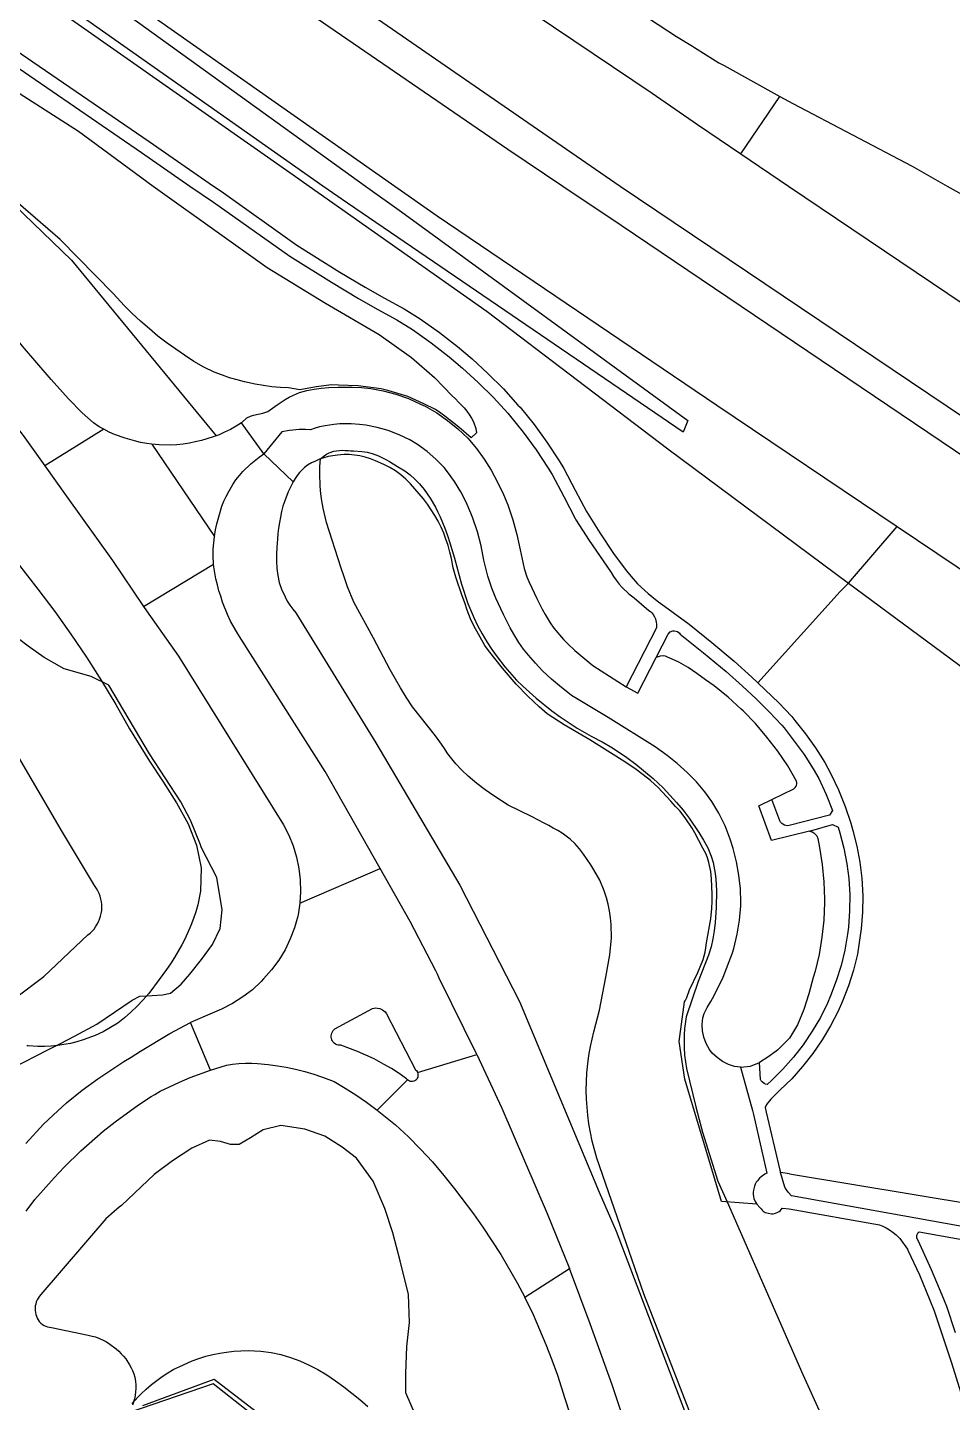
# Model space of a CAD drawing. Header units: millimetres. Extents: x 111502 to 977541, y 8702 to 1044108.
# Drawn here: x 974372 to 974512.2, y 476774.2 to 476982.6 of the extents above; entities that cross this region are included whole.
import ezdxf

# ---------------------------------------------------------------- set-up
doc = ezdxf.new("R2010")
doc.units = ezdxf.units.MM
doc.header["$LTSCALE"] = 0.25
doc.layers.add('X HVSS Site Background', color=8, linetype='Continuous')

# ---------------------------------------------------------------- blocks, each defined once
blk = doc.blocks.new('OS MAP')
at = {"layer": 'X HVSS Site Background', "flags": 128}
for points in [[(488094.45, 241623.44), (488131.35, 241596.29), (488131.35, 241596.29), (488170.65, 241567.69), (488170.65, 241567.69), (488187.25, 241556.09), (488187.25, 241556.09), (488215.05, 241536.59), (488215.05, 241536.59), (488230.55, 241526.09), (488230.55, 241526.09), (488248.45, 241514.09), (488248.45, 241514.09), (488255.3, 241509.34), (488255.3, 241509.34), (488261.87, 241504.89)], [(488085.7, 241611.59), (488103.15, 241598.99), (488103.15, 241598.99), (488131.73, 241577.51), (488131.73, 241577.51), (488171.75, 241549), (488171.75, 241549), (488196.55, 241532.49), (488196.55, 241532.49), (488243.61, 241500), (488243.61, 241500), (488400.35, 241394.49), (488400.35, 241394.49), (488447.88, 241362.42)], [(488082.4, 241607.14), (488117.81, 241581.14), (488117.81, 241581.14), (488169.76, 241544.59), (488169.76, 241544.59), (488226.55, 241505.59), (488226.55, 241505.59), (488234.92, 241500), (488234.92, 241500), (488243.75, 241494.09), (488243.75, 241494.09), (488381.35, 241401.19), (488381.35, 241401.19), (488445.12, 241358.45)], [(488074.2, 241596.04), (488140.25, 241548.59), (488140.25, 241548.59), (488209.44, 241500), (488209.44, 241500), (488215.85, 241495.49), (488215.85, 241495.49), (488258.25, 241466.79), (488258.25, 241466.79), (488285.61, 241448.39)], [(488253.15, 241462.69), (488202.25, 241497.39), (488202.25, 241497.39), (488198.54, 241500), (488198.54, 241500), (488106.65, 241564.69), (488106.65, 241564.69), (488075.55, 241585.49), (488075.55, 241585.49), (488076.35, 241588.44)], [(488076.35, 241588.44), (488077.5, 241588.79), (488077.5, 241588.79), (488079.8, 241589.44), (488079.8, 241589.44), (488150.55, 241539.29), (488150.55, 241539.29), (488205, 241500), (488205, 241500), (488210.45, 241496.09), (488210.45, 241496.09), (488253.85, 241464.44), (488253.85, 241464.44), (488253.15, 241462.69)], [(488103.25, 241564.19), (488155.05, 241529.09), (488155.05, 241529.09), (488194.05, 241501.69), (488194.05, 241501.69), (488196.44, 241500), (488196.44, 241500), (488223.45, 241480.99), (488223.45, 241480.99), (488250.85, 241460.14), (488250.85, 241460.14), (488278.22, 241439.81)], [(488151.85, 241520.7), (488172.2, 241506.75), (488172.2, 241506.75), (488181.95, 241500), (488181.95, 241500), (488183.1, 241499.2), (488183.1, 241499.2), (488194.6, 241491.05), (488194.6, 241491.05), (488201.1, 241486.95), (488201.1, 241486.95), (488204.95, 241484.65), (488204.95, 241484.65), (488207.9, 241483), (488207.9, 241483), (488210.85, 241481.4), (488210.85, 241481.4), (488213.3, 241479.85), (488213.3, 241479.85), (488216.2, 241477.8), (488216.2, 241477.8), (488218.95, 241475.65), (488218.95, 241475.65), (488221.15, 241473.8), (488221.15, 241473.8), (488223.55, 241471.6), (488223.55, 241471.6), (488225.9, 241469.25), (488225.9, 241469.25), (488228.1, 241466.8), (488228.1, 241466.8), (488228.45, 241466.45), (488228.45, 241466.45), (488230.55, 241463.85), (488230.55, 241463.85), (488232.5, 241461.15), (488232.5, 241461.15), (488234.35, 241458.35), (488234.35, 241458.35), (488235.05, 241457.15), (488235.05, 241457.15), (488236.8, 241453.9), (488236.8, 241453.9), (488238.5, 241450.65), (488238.5, 241450.65), (488240.5, 241447.4), (488240.5, 241447.4), (488242.6, 241444.3), (488242.6, 241444.3), (488243.9, 241442.5), (488243.9, 241442.5), (488244.55, 241441.65), (488244.55, 241441.65), (488245.25, 241440.8), (488245.25, 241440.8), (488246.25, 241439.7), (488246.25, 241439.7), (488247.85, 241438.2), (488247.85, 241438.2), (488249.2, 241437.1), (488249.2, 241437.1), (488254.05, 241433.55), (488254.05, 241433.55), (488257.5, 241430.8), (488257.5, 241430.8), (488260.9, 241427.95), (488260.9, 241427.95), (488263.55, 241425.55), (488263.55, 241425.55), (488264.45, 241424.7)], [(488172.95, 241576.69), (488213.95, 241547.99), (488213.95, 241547.99), (488219.65, 241544.09), (488219.65, 241544.09), (488226.45, 241539.69), (488226.45, 241539.69), (488234.45, 241534.29), (488234.45, 241534.29), (488252.15, 241522.69), (488252.15, 241522.69), (488254.55, 241521.19), (488254.55, 241521.19), (488254.85, 241520.99), (488254.85, 241520.99), (488256.65, 241519.89), (488256.65, 241519.89), (488258.55, 241518.69), (488258.55, 241518.69), (488259.35, 241518.29), (488259.35, 241518.29), (488267.78, 241513.59)], [(488150.75, 241519.05), (488171.05, 241505.1), (488171.05, 241505.1), (488178.4, 241500), (488178.4, 241500), (488181.95, 241497.55), (488181.95, 241497.55), (488193.55, 241489.35), (488193.55, 241489.35), (488199.85, 241485.4), (488199.85, 241485.4), (488203.95, 241482.95), (488203.95, 241482.95), (488206.85, 241481.3), (488206.85, 241481.3), (488209.75, 241479.7), (488209.75, 241479.7), (488212.1, 241478.25), (488212.1, 241478.25), (488214.95, 241476.25), (488214.95, 241476.25), (488217.7, 241474.1), (488217.7, 241474.1), (488219.7, 241472.4), (488219.7, 241472.4), (488222.1, 241470.2), (488222.1, 241470.2), (488224.4, 241467.95), (488224.4, 241467.95), (488226.6, 241465.55), (488226.6, 241465.55), (488226.8, 241465.3), (488226.8, 241465.3), (488228.9, 241462.7), (488228.9, 241462.7), (488230.85, 241460), (488230.85, 241460), (488232.7, 241457.2), (488232.7, 241457.2), (488233.3, 241456.25), (488233.3, 241456.25), (488235.05, 241452.95), (488235.05, 241452.95), (488236.8, 241449.6), (488236.8, 241449.6), (488236.9, 241449.4), (488236.9, 241449.4), (488238.9, 241446.25), (488238.9, 241446.25), (488241, 241443.15), (488241, 241443.15), (488242.25, 241441.4), (488242.25, 241441.4), (488242.6, 241440.8), (488242.6, 241440.8), (488243, 241440.25), (488243, 241440.25), (488243.45, 241439.65), (488243.45, 241439.65), (488243.9, 241439.15), (488243.9, 241439.15), (488244.9, 241438.15), (488244.9, 241438.15), (488245.7, 241437.55), (488245.7, 241437.55), (488247.95, 241435.65), (488247.95, 241435.65), (488248.2, 241435.5), (488248.2, 241435.5), (488248.4, 241435.3), (488248.4, 241435.3), (488248.6, 241435.05), (488248.6, 241435.05), (488248.8, 241434.7), (488248.8, 241434.7), (488248.95, 241434.4), (488248.95, 241434.4), (488249.05, 241433.9), (488249.05, 241433.9), (488249.1, 241433.55), (488249.1, 241433.55), (488249.1, 241433), (488249.1, 241433), (488244.5, 241424.05)], [(488150, 241515.7), (488161.5, 241508.3), (488161.5, 241508.3), (488172.8, 241500), (488172.8, 241500), (488174.25, 241498.95), (488174.25, 241498.95), (488190.1, 241487.65), (488190.1, 241487.65), (488198.95, 241482.25), (488198.95, 241482.25), (488207.05, 241477.5), (488207.05, 241477.5), (488211.95, 241474), (488211.95, 241474), (488213.15, 241473), (488213.15, 241473), (488214.3, 241472), (488214.3, 241472), (488215.45, 241470.95), (488215.45, 241470.95), (488216.8, 241469.55), (488216.8, 241469.55), (488218.15, 241468.2), (488218.15, 241468.2), (488218.65, 241467.75), (488218.65, 241467.75), (488219.1, 241467.25), (488219.1, 241467.25), (488219.55, 241466.8), (488219.55, 241466.8), (488219.95, 241466.35), (488219.95, 241466.35), (488220.35, 241465.85), (488220.35, 241465.85), (488220.7, 241465.35), (488220.7, 241465.35), (488221.05, 241464.8), (488221.05, 241464.8), (488221.35, 241464.25), (488221.35, 241464.25), (488221.7, 241463.25), (488221.7, 241463.25), (488221.85, 241462.6), (488221.85, 241462.6), (488221, 241461.8)], [(488261.87, 241504.89), (488267.78, 241513.59)], [(488267.78, 241513.59), (488269.75, 241512.49), (488269.75, 241512.49), (488287.85, 241502.99), (488287.85, 241502.99), (488293.18, 241500), (488293.18, 241500), (488300.55, 241495.89)], [(488134.8, 241501.35), (488137.35, 241503.4), (488137.35, 241503.4), (488139.3, 241504.4), (488139.3, 241504.4), (488141.05, 241504.9), (488141.05, 241504.9), (488142.1, 241504.85), (488142.1, 241504.85), (488148.75, 241500), (488148.75, 241500), (488160.45, 241488.75), (488160.45, 241488.75), (488182.35, 241462.15)], [(488221, 241461.8), (488219.15, 241463.45), (488219.15, 241463.45), (488217.05, 241465.1), (488217.05, 241465.1), (488216.4, 241465.55), (488216.4, 241465.55), (488215.6, 241466.1), (488215.6, 241466.1), (488213.85, 241467), (488213.85, 241467), (488211.4, 241468.1), (488211.4, 241468.1), (488208.4, 241469), (488208.4, 241469), (488207.4, 241469.25), (488207.4, 241469.25), (488203.9, 241469.7), (488203.9, 241469.7), (488200.9, 241469.8), (488200.9, 241469.8), (488199.85, 241469.85), (488199.85, 241469.85), (488197.5, 241469.55), (488197.5, 241469.55), (488195.05, 241469.1), (488195.05, 241469.1), (488193.35, 241469.4), (488193.35, 241469.4), (488192.1, 241469.45), (488192.1, 241469.45), (488190.8, 241469.55), (488190.8, 241469.55), (488188.3, 241469.95), (488188.3, 241469.95), (488186.65, 241470.3), (488186.65, 241470.3), (488185.55, 241470.6), (488185.55, 241470.6), (488184.4, 241470.9), (488184.4, 241470.9), (488183.35, 241471.3), (488183.35, 241471.3), (488182.05, 241471.8), (488182.05, 241471.8), (488180.5, 241472.55), (488180.5, 241472.55), (488179, 241473.4), (488179, 241473.4), (488177.55, 241474.35), (488177.55, 241474.35), (488174.95, 241476.2), (488174.95, 241476.2), (488173.55, 241477.25), (488173.55, 241477.25), (488172.25, 241478.35), (488172.25, 241478.35), (488170.9, 241479.5), (488170.9, 241479.5), (488169.65, 241480.65), (488169.65, 241480.65), (488168.4, 241481.9), (488168.4, 241481.9), (488166.8, 241483.65), (488166.8, 241483.65), (488158.7, 241491.9), (488158.7, 241491.9), (488149.3, 241500)], [(488261.87, 241504.89), (488269.11, 241500), (488269.11, 241500), (488300.55, 241478.79), (488300.55, 241478.79), (488328.75, 241459.99), (488328.75, 241459.99), (488377.95, 241426.99), (488377.95, 241426.99), (488393.45, 241416.99), (488393.45, 241416.99), (488425.75, 241395.64)], [(488165.32, 241463.14), (488164.65, 241463.5), (488164.65, 241463.5), (488163.75, 241464.1), (488163.75, 241464.1), (488162.05, 241465.6), (488162.05, 241465.6), (488160, 241467.75), (488160, 241467.75), (488157.35, 241470.65), (488157.35, 241470.65), (488153, 241475.7), (488153, 241475.7), (488143.95, 241486.95), (488143.95, 241486.95), (488132.55, 241499.61)], [(488127, 241493.9), (488134.2, 241485.75), (488134.2, 241485.75), (488138.9, 241480), (488138.9, 241480), (488145.05, 241472.5), (488145.05, 241472.5), (488153.1, 241462.2), (488153.1, 241462.2), (488156.41, 241457.58)], [(488151.67, 241366.38), (488156.76, 241368.97), (488156.76, 241368.97), (488158.75, 241369.98), (488158.75, 241369.98), (488160.9, 241371.09), (488160.9, 241371.09), (488164.28, 241372.93), (488164.28, 241372.93), (488169.63, 241376.58), (488169.63, 241376.58), (488170.82, 241377.16), (488170.82, 241377.16), (488172.65, 241377.29), (488172.65, 241377.29), (488174.23, 241377.4), (488174.23, 241377.4), (488175.43, 241377.62), (488175.43, 241377.62), (488177.07, 241379.01), (488177.07, 241379.01), (488178.38, 241380.53), (488178.38, 241380.53), (488180.16, 241382.72), (488180.16, 241382.72), (488181.79, 241385.02), (488181.79, 241385.02), (488182.96, 241387.45), (488182.96, 241387.45), (488183.27, 241390.24), (488183.27, 241390.24), (488182.48, 241395.15), (488182.48, 241395.15), (488180.07, 241399.78), (488180.07, 241399.78), (488180, 241400.1), (488180, 241400.1), (488178.5, 241403.85), (488178.5, 241403.85), (488177, 241406.65), (488177, 241406.65), (488172.25, 241413.9), (488172.25, 241413.9), (488166.08, 241424.32), (488166.08, 241424.32), (488163.4, 241425.66), (488163.4, 241425.66), (488159.31, 241426.78), (488159.31, 241426.78), (488156.32, 241428.51), (488156.32, 241428.51), (488153.86, 241430.24), (488153.86, 241430.24), (488152.41, 241431.33)], [(488152.2, 241442.9), (488155.35, 241438.9), (488155.35, 241438.9), (488157.9, 241435.5), (488157.9, 241435.5), (488160.35, 241432.05), (488160.35, 241432.05), (488162.7, 241428.55), (488162.7, 241428.55), (488165, 241425), (488165, 241425), (488167.15, 241421.4), (488167.15, 241421.4), (488169.25, 241417.7), (488169.25, 241417.7), (488172.25, 241412.8), (488172.25, 241412.8), (488174.35, 241409.65), (488174.35, 241409.65), (488176.35, 241406.5), (488176.35, 241406.5), (488178.1, 241403.3), (488178.1, 241403.3), (488179.4, 241400.05), (488179.4, 241400.05), (488180.1, 241396.65), (488180.1, 241396.65), (488180, 241393.1), (488180, 241393.1), (488179.6, 241391), (488179.6, 241391), (488179.3, 241389.95), (488179.3, 241389.95), (488178.95, 241388.95), (488178.95, 241388.95), (488178.55, 241387.9), (488178.55, 241387.9), (488177.65, 241385.9), (488177.65, 241385.9), (488177.15, 241384.95), (488177.15, 241384.95), (488176.05, 241383.05), (488176.05, 241383.05), (488175.45, 241382.1), (488175.45, 241382.1), (488174.85, 241381.2), (488174.85, 241381.2), (488173.75, 241379.7), (488173.75, 241379.7), (488172.15, 241377.6), (488172.15, 241377.6), (488171.3, 241376.6), (488171.3, 241376.6), (488170.4, 241375.65), (488170.4, 241375.65), (488169.45, 241374.75), (488169.45, 241374.75), (488168.45, 241373.9), (488168.45, 241373.9), (488167.45, 241373.1), (488167.45, 241373.1), (488166.35, 241372.4), (488166.35, 241372.4), (488165.25, 241371.75), (488165.25, 241371.75), (488164.05, 241371.2), (488164.05, 241371.2), (488162.2, 241370.55), (488162.2, 241370.55), (488161.25, 241370.25), (488161.25, 241370.25), (488160.3, 241370), (488160.3, 241370), (488159.3, 241369.85), (488159.3, 241369.85), (488158.35, 241369.7), (488158.35, 241369.7), (488157.35, 241369.6), (488157.35, 241369.6), (488156.35, 241369.55), (488156.35, 241369.55), (488155.35, 241369.55), (488155.35, 241369.55), (488153.85, 241369.65), (488153.85, 241369.65), (488153.65, 241369.65)], [(488151.95, 241376.9), (488156.25, 241380.15), (488156.25, 241380.15), (488162.9, 241386.45), (488162.9, 241386.45), (488163.25, 241386.7), (488163.25, 241386.7), (488163.55, 241387.05), (488163.55, 241387.05), (488163.85, 241387.35), (488163.85, 241387.35), (488164.1, 241387.7), (488164.1, 241387.7), (488164.35, 241388.1), (488164.35, 241388.1), (488164.55, 241388.45), (488164.55, 241388.45), (488164.7, 241388.85), (488164.7, 241388.85), (488164.85, 241389.3), (488164.85, 241389.3), (488164.95, 241389.7), (488164.95, 241389.7), (488165.05, 241390.15), (488165.05, 241390.15), (488165.05, 241391.05), (488165.05, 241391.05), (488165, 241391.5), (488165, 241391.5), (488164.9, 241391.9), (488164.9, 241391.9), (488164.8, 241392.35), (488164.8, 241392.35), (488164.65, 241392.75), (488164.65, 241392.75), (488164.45, 241393.15), (488164.45, 241393.15), (488164.25, 241393.5), (488164.25, 241393.5), (488163.95, 241393.95), (488163.95, 241393.95), (488159.1, 241402.05), (488159.1, 241402.05), (488151.7, 241414.65)], [(488186.2, 241464.1), (488187, 241464.85), (488187, 241464.85), (488187.55, 241465.1), (488187.55, 241465.1), (488188.05, 241465.25), (488188.05, 241465.25), (488189.45, 241465.55), (488189.45, 241465.55), (488190.2, 241465.8), (488190.2, 241465.8), (488191.6, 241466.85), (488191.6, 241466.85), (488192.8, 241467.65), (488192.8, 241467.65), (488193.45, 241468), (488193.45, 241468), (488194.1, 241468.3), (488194.1, 241468.3), (488195, 241468.7), (488195, 241468.7), (488196.1, 241469), (488196.1, 241469), (488197.2, 241469.2), (488197.2, 241469.2), (488198.3, 241469.35), (488198.3, 241469.35), (488199.45, 241469.45), (488199.45, 241469.45), (488200.85, 241469.5), (488200.85, 241469.5), (488203, 241469.5), (488203, 241469.5), (488204.4, 241469.45), (488204.4, 241469.45), (488205.8, 241469.3), (488205.8, 241469.3), (488207.7, 241468.95), (488207.7, 241468.95), (488209.6, 241468.45), (488209.6, 241468.45), (488211.5, 241467.8), (488211.5, 241467.8), (488213.35, 241466.95), (488213.35, 241466.95), (488214.05, 241466.6), (488214.05, 241466.6), (488215.8, 241465.6), (488215.8, 241465.6), (488217.45, 241464.45), (488217.45, 241464.45), (488219, 241463.2), (488219, 241463.2), (488220.5, 241461.75), (488220.5, 241461.75), (488221.85, 241460.2), (488221.85, 241460.2), (488223, 241458.6), (488223, 241458.6), (488224.05, 241456.9), (488224.05, 241456.9), (488225, 241455.1), (488225, 241455.1), (488225.9, 241453.25), (488225.9, 241453.25), (488226.55, 241451.65), (488226.55, 241451.65), (488227.35, 241449.4), (488227.35, 241449.4), (488227.95, 241447.15), (488227.95, 241447.15), (488228.45, 241444.85), (488228.45, 241444.85), (488229.05, 241442), (488229.05, 241442), (488229.45, 241440.75), (488229.45, 241440.75), (488229.75, 241440.05), (488229.75, 241440.05), (488230.95, 241437.45), (488230.95, 241437.45), (488231.8, 241435.85), (488231.8, 241435.85), (488232.25, 241435.05), (488232.25, 241435.05), (488233, 241433.8), (488233, 241433.8), (488233.55, 241432.95), (488233.55, 241432.95), (488235, 241431.25), (488235, 241431.25), (488235.65, 241430.6), (488235.65, 241430.6), (488236.75, 241429.6), (488236.75, 241429.6), (488238.25, 241428.3), (488238.25, 241428.3), (488239.45, 241427.3), (488239.45, 241427.3), (488244.5, 241424.05)], [(488165.32, 241463.14), (488156.41, 241457.58)], [(488172.64, 241460.87), (488171.85, 241460.95), (488171.85, 241460.95), (488170.9, 241461.1), (488170.9, 241461.1), (488170, 241461.35), (488170, 241461.35), (488168.55, 241461.75), (488168.55, 241461.75), (488166.95, 241462.35), (488166.95, 241462.35), (488166.15, 241462.7), (488166.15, 241462.7), (488165.32, 241463.14)], [(488186.2, 241464.1), (488185.4, 241463.6), (488185.4, 241463.6), (488184.55, 241463.1), (488184.55, 241463.1), (488183.65, 241462.7), (488183.65, 241462.7), (488182.8, 241462.3), (488182.8, 241462.3), (488182.35, 241462.15)], [(488189.6, 241459.4), (488186.2, 241464.1)], [(488261.85, 241366.4), (488260.95, 241366.5), (488260.95, 241366.5), (488260, 241366.8), (488260, 241366.8), (488259.1, 241367.25), (488259.1, 241367.25), (488258.3, 241367.85), (488258.3, 241367.85), (488257.55, 241368.55), (488257.55, 241368.55), (488257.15, 241369.1), (488257.15, 241369.1), (488256.65, 241370), (488256.65, 241370), (488256.3, 241370.95), (488256.3, 241370.95), (488256.1, 241371.9), (488256.1, 241371.9), (488256.05, 241372.9), (488256.05, 241372.9), (488256.15, 241373.9), (488256.15, 241373.9), (488256.35, 241374.55), (488256.35, 241374.55), (488256.8, 241375.45), (488256.8, 241375.45), (488257.35, 241376.35), (488257.35, 241376.35), (488257.85, 241377.25), (488257.85, 241377.25), (488259.2, 241380.05), (488259.2, 241380.05), (488260.65, 241383.75), (488260.65, 241383.75), (488260.85, 241384.4), (488260.85, 241384.4), (488261.35, 241386.55), (488261.35, 241386.55), (488261.7, 241388.7), (488261.7, 241388.7), (488261.9, 241390.85), (488261.9, 241390.85), (488261.9, 241391.4), (488261.9, 241391.4), (488261.85, 241393.45), (488261.85, 241393.45), (488261.6, 241395.5), (488261.6, 241395.5), (488261.25, 241397.55), (488261.25, 241397.55), (488260.75, 241399.55), (488260.75, 241399.55), (488260.25, 241401), (488260.25, 241401), (488259.5, 241403), (488259.5, 241403), (488258.55, 241404.9), (488258.55, 241404.9), (488257.5, 241406.7), (488257.5, 241406.7), (488256.45, 241408.15), (488256.45, 241408.15), (488255.15, 241409.65), (488255.15, 241409.65), (488253.75, 241411.1), (488253.75, 241411.1), (488252.25, 241412.45), (488252.25, 241412.45), (488250.75, 241413.65), (488250.75, 241413.65), (488248.9, 241414.95), (488248.9, 241414.95), (488241.8, 241419.4), (488241.8, 241419.4), (488236.2, 241422.75), (488236.2, 241422.75), (488234.4, 241424.2), (488234.4, 241424.2), (488233.2, 241425.25), (488233.2, 241425.25), (488231.85, 241426.5), (488231.85, 241426.5), (488230.75, 241427.65), (488230.75, 241427.65), (488229.7, 241428.85), (488229.7, 241428.85), (488228.95, 241429.8), (488228.95, 241429.8), (488228.25, 241430.8), (488228.25, 241430.8), (488227.5, 241432.05), (488227.5, 241432.05), (488226.95, 241433), (488226.95, 241433), (488226.4, 241434.05), (488226.4, 241434.05), (488225.9, 241435.05), (488225.9, 241435.05), (488224.75, 241437.5), (488224.75, 241437.5), (488224.15, 241439.05), (488224.15, 241439.05), (488223.55, 241440.85), (488223.55, 241440.85), (488223.25, 241442.05), (488223.25, 241442.05), (488222.95, 241443.3), (488222.95, 241443.3), (488222.55, 241445.45), (488222.55, 241445.45), (488222, 241447.55), (488222, 241447.55), (488221.25, 241449.65), (488221.25, 241449.65), (488220.95, 241450.4), (488220.95, 241450.4), (488220.25, 241452.05), (488220.25, 241452.05), (488219.45, 241453.65), (488219.45, 241453.65), (488218.5, 241455.2), (488218.5, 241455.2), (488217.45, 241456.65), (488217.45, 241456.65), (488216.9, 241457.35), (488216.9, 241457.35), (488215.65, 241458.6), (488215.65, 241458.6), (488214.35, 241459.75), (488214.35, 241459.75), (488212.9, 241460.8), (488212.9, 241460.8), (488211.7, 241461.5), (488211.7, 241461.5), (488210.1, 241462.3), (488210.1, 241462.3), (488208.45, 241462.95), (488208.45, 241462.95), (488206.75, 241463.4), (488206.75, 241463.4), (488205.05, 241463.75), (488205.05, 241463.75), (488204.1, 241463.85), (488204.1, 241463.85), (488202.85, 241463.95), (488202.85, 241463.95), (488201.1, 241463.95), (488201.1, 241463.95), (488200.2, 241463.85), (488200.2, 241463.85), (488198.9, 241463.65), (488198.9, 241463.65), (488198.05, 241463.5), (488198.05, 241463.5), (488197.2, 241463.25), (488197.2, 241463.25), (488196.65, 241463.05), (488196.65, 241463.05), (488195.9, 241463.1), (488195.9, 241463.1), (488194.95, 241463.1), (488194.95, 241463.1), (488193.5, 241462.95), (488193.5, 241462.95), (488192.3, 241462.75), (488192.3, 241462.75), (488189.6, 241459.4)], [(488182.35, 241462.15), (488181.9, 241461.95), (488181.9, 241461.95), (488180.15, 241461.4), (488180.15, 241461.4), (488179.2, 241461.2), (488179.2, 241461.2), (488178.3, 241461), (488178.3, 241461), (488177.35, 241460.85), (488177.35, 241460.85), (488176.4, 241460.75), (488176.4, 241460.75), (488175.45, 241460.7), (488175.45, 241460.7), (488173.75, 241460.75), (488173.75, 241460.75), (488172.64, 241460.87)], [(488172.64, 241460.87), (488182.1, 241446.85)], [(488182.1, 241446.85), (488182.25, 241447.85), (488182.25, 241447.85), (488182.45, 241448.8), (488182.45, 241448.8), (488182.75, 241449.85), (488182.75, 241449.85), (488183.25, 241451.45), (488183.25, 241451.45), (488183.55, 241452.2), (488183.55, 241452.2), (488183.9, 241452.95), (488183.9, 241452.95), (488184.3, 241453.7), (488184.3, 241453.7), (488184.9, 241454.75), (488184.9, 241454.75), (488185.35, 241455.45), (488185.35, 241455.45), (488185.9, 241456.1), (488185.9, 241456.1), (488186.4, 241456.7), (488186.4, 241456.7), (488187.6, 241457.9), (488187.6, 241457.9), (488188.9, 241458.9), (488188.9, 241458.9), (488189.6, 241459.4)], [(488189.6, 241459.4), (488194.05, 241455.15)], [(488264.3, 241345.65), (488258.95, 241346.05), (488258.95, 241346.05), (488253.4, 241364.6), (488253.4, 241364.6), (488252.55, 241370.3), (488252.55, 241370.3), (488253.35, 241376.3), (488253.35, 241376.3), (488253.45, 241376.45), (488253.45, 241376.45), (488253.7, 241376.95), (488253.7, 241376.95), (488254.1, 241378.15), (488254.1, 241378.15), (488255.35, 241380.75), (488255.35, 241380.75), (488256.2, 241382.75), (488256.2, 241382.75), (488256.5, 241383.85), (488256.5, 241383.85), (488256.6, 241384.5), (488256.6, 241384.5), (488256.7, 241385.25), (488256.7, 241385.25), (488257.35, 241388.9), (488257.35, 241388.9), (488257.5, 241390.45), (488257.5, 241390.45), (488257.55, 241391.6), (488257.55, 241391.6), (488257.55, 241392.65), (488257.55, 241392.65), (488257.45, 241394.95), (488257.45, 241394.95), (488257.35, 241396.05), (488257.35, 241396.05), (488257.05, 241397.45), (488257.05, 241397.45), (488256.85, 241398.15), (488256.85, 241398.15), (488256.65, 241398.7), (488256.65, 241398.7), (488256.15, 241399.6), (488256.15, 241399.6), (488254.9, 241401.95), (488254.9, 241401.95), (488254.5, 241402.65), (488254.5, 241402.65), (488253.45, 241404.2), (488253.45, 241404.2), (488252.65, 241405.25), (488252.65, 241405.25), (488252, 241405.95), (488252, 241405.95), (488251.3, 241406.75), (488251.3, 241406.75), (488249.35, 241408.8), (488249.35, 241408.8), (488248.2, 241409.85), (488248.2, 241409.85), (488247.1, 241410.75), (488247.1, 241410.75), (488245.8, 241411.7), (488245.8, 241411.7), (488243.9, 241412.95), (488243.9, 241412.95), (488239, 241416.05), (488239, 241416.05), (488235.1, 241418.3), (488235.1, 241418.3), (488232.55, 241420), (488232.55, 241420), (488231.3, 241421.05), (488231.3, 241421.05), (488229.6, 241422.65), (488229.6, 241422.65), (488227.85, 241424.5), (488227.85, 241424.5), (488225.75, 241426.9), (488225.75, 241426.9), (488223.65, 241429.6), (488223.65, 241429.6), (488223.1, 241430.35), (488223.1, 241430.35), (488221.4, 241433.3), (488221.4, 241433.3), (488220.9, 241434.4), (488220.9, 241434.4), (488220.4, 241435.7), (488220.4, 241435.7), (488220.05, 241436.8), (488220.05, 241436.8), (488219.65, 241437.85), (488219.65, 241437.85), (488218.7, 241440.7), (488218.7, 241440.7), (488218.3, 241442.1), (488218.3, 241442.1), (488218.05, 241443.55), (488218.05, 241443.55), (488217.8, 241444.5), (488217.8, 241444.5), (488217.55, 241445.5), (488217.55, 241445.5), (488217.2, 241446.45), (488217.2, 241446.45), (488216.85, 241447.35), (488216.85, 241447.35), (488216.45, 241448.3), (488216.45, 241448.3), (488216, 241449.2), (488216, 241449.2), (488215.5, 241450.05), (488215.5, 241450.05), (488214.4, 241451.75), (488214.4, 241451.75), (488213.8, 241452.55), (488213.8, 241452.55), (488213.15, 241453.35), (488213.15, 241453.35), (488212.5, 241454.1), (488212.5, 241454.1), (488211.8, 241454.85), (488211.8, 241454.85), (488211.1, 241455.55), (488211.1, 241455.55), (488210.35, 241456.2), (488210.35, 241456.2), (488209.55, 241456.8), (488209.55, 241456.8), (488208.7, 241457.35), (488208.7, 241457.35), (488207.8, 241457.8), (488207.8, 241457.8), (488206.5, 241458.35), (488206.5, 241458.35), (488205.75, 241458.65), (488205.75, 241458.65), (488204.95, 241458.9), (488204.95, 241458.9), (488204.15, 241459.1), (488204.15, 241459.1), (488202.55, 241459.3), (488202.55, 241459.3), (488201.75, 241459.3), (488201.75, 241459.3), (488200.75, 241459.2), (488200.75, 241459.2), (488199.35, 241459), (488199.35, 241459), (488198.05, 241458.6), (488198.05, 241458.6), (488197.4, 241458.3), (488197.4, 241458.3), (488196.8, 241458.05), (488196.8, 241458.05), (488196.2, 241457.7), (488196.2, 241457.7), (488195.75, 241457.35), (488195.75, 241457.35), (488195, 241456.55), (488195, 241456.55), (488194.65, 241456.1), (488194.65, 241456.1), (488194.35, 241455.65), (488194.35, 241455.65), (488194.05, 241455.15)], [(488199.1, 241449), (488198.6, 241451.15), (488198.6, 241451.15), (488198.4, 241452.25), (488198.4, 241452.25), (488198.25, 241453.35), (488198.25, 241453.35), (488198.15, 241454.5), (488198.15, 241454.5), (488198.1, 241456.4), (488198.1, 241456.4), (488198.1, 241457.5), (488198.1, 241457.5), (488198.2, 241458.65), (488198.2, 241458.65), (488198.75, 241459.1), (488198.75, 241459.1), (488199.1, 241459.35), (488199.1, 241459.35), (488199.5, 241459.55), (488199.5, 241459.55), (488200.2, 241459.8), (488200.2, 241459.8), (488200.6, 241459.85), (488200.6, 241459.85), (488201.05, 241459.9), (488201.05, 241459.9), (488201.45, 241459.95), (488201.45, 241459.95), (488201.9, 241459.9), (488201.9, 241459.9), (488202.35, 241459.9), (488202.35, 241459.9), (488202.75, 241459.85), (488202.75, 241459.85), (488203.2, 241459.85), (488203.2, 241459.85), (488204.45, 241459.75), (488204.45, 241459.75), (488205.25, 241459.65), (488205.25, 241459.65), (488206, 241459.45), (488206, 241459.45), (488206.95, 241459.1), (488206.95, 241459.1), (488207.5, 241458.85), (488207.5, 241458.85), (488208.1, 241458.55), (488208.1, 241458.55), (488208.65, 241458.25), (488208.65, 241458.25), (488209.2, 241457.9), (488209.2, 241457.9), (488210.1, 241457.35), (488210.1, 241457.35), (488210.95, 241456.8), (488210.95, 241456.8), (488211.75, 241456.2), (488211.75, 241456.2), (488212.5, 241455.55), (488212.5, 241455.55), (488213.2, 241454.85), (488213.2, 241454.85), (488213.9, 241454), (488213.9, 241454), (488214.8, 241452.7), (488214.8, 241452.7), (488215.6, 241451.3), (488215.6, 241451.3), (488215.95, 241450.55), (488215.95, 241450.55), (488216.3, 241449.85), (488216.3, 241449.85), (488217.05, 241448.15), (488217.05, 241448.15), (488217.45, 241447), (488217.45, 241447), (488217.8, 241445.9), (488217.8, 241445.9), (488218.5, 241443.6), (488218.5, 241443.6), (488219.55, 241439.65), (488219.55, 241439.65), (488220.5, 241436.7), (488220.5, 241436.7), (488221.4, 241434.6), (488221.4, 241434.6), (488222, 241433.35), (488222, 241433.35), (488222.7, 241432.1), (488222.7, 241432.1), (488223.4, 241430.9), (488223.4, 241430.9), (488224.15, 241429.75), (488224.15, 241429.75), (488224.95, 241428.6), (488224.95, 241428.6), (488226.1, 241427.1), (488226.1, 241427.1), (488227.9, 241425.1), (488227.9, 241425.1), (488228.85, 241424.15), (488228.85, 241424.15), (488230.85, 241422.35), (488230.85, 241422.35), (488233.25, 241420.45), (488233.25, 241420.45), (488234.5, 241419.5), (488234.5, 241419.5), (488237.1, 241417.8), (488237.1, 241417.8), (488239.2, 241416.6), (488239.2, 241416.6), (488240.85, 241415.75), (488240.85, 241415.75), (488242.45, 241414.8), (488242.45, 241414.8), (488244.6, 241413.35), (488244.6, 241413.35), (488246, 241412.35), (488246, 241412.35), (488248.6, 241410.15), (488248.6, 241410.15), (488250.1, 241408.75), (488250.1, 241408.75), (488251.15, 241407.65), (488251.15, 241407.65), (488252.15, 241406.55), (488252.15, 241406.55), (488253.15, 241405.35), (488253.15, 241405.35), (488254.05, 241404.15), (488254.05, 241404.15), (488255.55, 241402), (488255.55, 241402), (488256.25, 241400.85), (488256.25, 241400.85), (488256.9, 241399.65), (488256.9, 241399.65), (488257.4, 241398.4), (488257.4, 241398.4), (488257.7, 241397.45), (488257.7, 241397.45), (488258, 241395.75), (488258, 241395.75), (488258.1, 241394.9), (488258.1, 241394.9), (488258.2, 241393.2), (488258.2, 241393.2), (488258.2, 241392.3), (488258.2, 241392.3), (488258.15, 241391.45), (488258.15, 241391.45), (488258.15, 241390.6), (488258.15, 241390.6), (488258, 241388.35), (488258, 241388.35), (488257.85, 241387.1), (488257.85, 241387.1), (488257.65, 241385.85), (488257.65, 241385.85), (488257.4, 241384.65), (488257.4, 241384.65), (488257, 241383.4), (488257, 241383.4), (488255.4, 241379.4), (488255.4, 241379.4), (488253.6, 241374.05), (488253.6, 241374.05), (488253.35, 241372.25), (488253.35, 241372.25), (488253.3, 241371.3), (488253.3, 241371.3), (488253.3, 241369.4), (488253.3, 241369.4), (488253.35, 241368.25), (488253.35, 241368.25), (488253.5, 241367.2), (488253.5, 241367.2), (488253.65, 241366.2), (488253.65, 241366.2), (488255.05, 241360.4), (488255.05, 241360.4), (488256.1, 241356.55), (488256.1, 241356.55), (488258.4, 241349.15), (488258.4, 241349.15), (488259.8, 241346), (488259.8, 241346), (488271.3, 241319.8), (488271.3, 241319.8), (488274.25, 241313.25)], [(488156.41, 241457.58), (488159.65, 241453.05), (488159.65, 241453.05), (488166.65, 241443.25), (488166.65, 241443.25), (488171.35, 241436.27)], [(488194.05, 241455.15), (488193.3, 241453.65), (488193.3, 241453.65), (488192.75, 241452.25), (488192.75, 241452.25), (488192.45, 241451.45), (488192.45, 241451.45), (488192.25, 241450.65), (488192.25, 241450.65), (488192.1, 241449.8), (488192.1, 241449.8), (488191.95, 241449), (488191.95, 241449), (488191.8, 241448.15), (488191.8, 241448.15), (488191.7, 241447.3), (488191.7, 241447.3), (488191.65, 241446.45), (488191.65, 241446.45), (488191.55, 241445.25), (488191.55, 241445.25), (488191.5, 241444.2), (488191.5, 241444.2), (488191.5, 241443.1), (488191.5, 241443.1), (488191.55, 241442), (488191.55, 241442), (488191.7, 241440.95), (488191.7, 241440.95), (488191.9, 241439.9), (488191.9, 241439.9), (488192.25, 241438.9), (488192.25, 241438.9), (488192.8, 241437.7), (488192.8, 241437.7), (488193.15, 241437.05), (488193.15, 241437.05), (488193.55, 241436.45), (488193.55, 241436.45), (488194, 241435.85), (488194, 241435.85), (488194.45, 241435.3), (488194.45, 241435.3), (488206.55, 241415.6), (488206.55, 241415.6), (488219.3, 241394), (488219.3, 241394), (488228.35, 241376.35), (488228.35, 241376.35), (488240.4, 241347.45), (488240.4, 241347.45), (488243, 241341.55), (488243, 241341.55), (488256.5, 241306.05)], [(488257.6, 241305.25), (488247.2, 241332.05), (488247.2, 241332.05), (488240.05, 241352.6), (488240.05, 241352.6), (488239.35, 241355.2), (488239.35, 241355.2), (488238.85, 241357.8), (488238.85, 241357.8), (488238.7, 241359.15), (488238.7, 241359.15), (488238.5, 241361.55), (488238.5, 241361.55), (488238.45, 241362.9), (488238.45, 241362.9), (488238.5, 241364.2), (488238.5, 241364.2), (488238.55, 241365.55), (488238.55, 241365.55), (488238.7, 241366.9), (488238.7, 241366.9), (488238.85, 241368.2), (488238.85, 241368.2), (488239.1, 241369.55), (488239.1, 241369.55), (488239.6, 241371.75), (488239.6, 241371.75), (488240.45, 241375.05), (488240.45, 241375.05), (488241.45, 241380.05), (488241.45, 241380.05), (488242.05, 241383.45), (488242.05, 241383.45), (488242.3, 241386), (488242.3, 241386), (488242.25, 241388.05), (488242.25, 241388.05), (488242.15, 241389.05), (488242.15, 241389.05), (488242, 241390.1), (488242, 241390.1), (488241.8, 241391.1), (488241.8, 241391.1), (488241.55, 241392.1), (488241.55, 241392.1), (488241.2, 241393.15), (488241.2, 241393.15), (488240.5, 241394.75), (488240.5, 241394.75), (488239.6, 241396.35), (488239.6, 241396.35), (488239.15, 241397.1), (488239.15, 241397.1), (488238.05, 241398.7), (488238.05, 241398.7), (488237.45, 241399.5), (488237.45, 241399.5), (488236.75, 241400.3), (488236.75, 241400.3), (488236, 241401), (488236, 241401), (488234.8, 241401.9), (488234.8, 241401.9), (488234.15, 241402.3), (488234.15, 241402.3), (488233.45, 241402.65), (488233.45, 241402.65), (488232.8, 241403.05), (488232.8, 241403.05), (488232.1, 241403.4), (488232.1, 241403.4), (488230.15, 241404.4), (488230.15, 241404.4), (488228.4, 241405.25), (488228.4, 241405.25), (488226.65, 241406.15), (488226.65, 241406.15), (488224.45, 241407.55), (488224.45, 241407.55), (488223.15, 241408.45), (488223.15, 241408.45), (488221.9, 241409.4), (488221.9, 241409.4), (488220.55, 241410.55), (488220.55, 241410.55), (488219.6, 241411.45), (488219.6, 241411.45), (488218.7, 241412.4), (488218.7, 241412.4), (488217.5, 241413.9), (488217.5, 241413.9), (488216.85, 241414.85), (488216.85, 241414.85), (488216.25, 241415.75), (488216.25, 241415.75), (488215.6, 241416.65), (488215.6, 241416.65), (488212.1, 241421.05), (488212.1, 241421.05), (488211.15, 241422.5), (488211.15, 241422.5), (488210.3, 241423.9), (488210.3, 241423.9), (488209.55, 241425.25), (488209.55, 241425.25), (488208.75, 241426.65), (488208.75, 241426.65), (488206.2, 241431.45), (488206.2, 241431.45), (488203.25, 241436.9), (488203.25, 241436.9), (488202.25, 241439.25), (488202.25, 241439.25), (488201.75, 241440.75), (488201.75, 241440.75), (488201.25, 241442.2), (488201.25, 241442.2), (488199.1, 241449)], [(488278.22, 241439.81), (488285.61, 241448.39)], [(488285.61, 241448.39), (488420.95, 241357.34)], [(488181.98, 241442.67), (488181.9, 241443.95), (488181.9, 241443.95), (488181.9, 241444.95), (488181.9, 241444.95), (488182.1, 241446.85)], [(488171.35, 241436.27), (488181.98, 241442.67)], [(488207.23, 241396.51), (488198.9, 241411.25), (488198.9, 241411.25), (488186.25, 241431.15), (488186.25, 241431.15), (488185.65, 241432.1), (488185.65, 241432.1), (488185.1, 241433.05), (488185.1, 241433.05), (488184.55, 241434.05), (488184.55, 241434.05), (488184.1, 241435.05), (488184.1, 241435.05), (488183.35, 241436.9), (488183.35, 241436.9), (488183.05, 241437.8), (488183.05, 241437.8), (488182.75, 241438.65), (488182.75, 241438.65), (488182.55, 241439.55), (488182.55, 241439.55), (488182.3, 241440.45), (488182.3, 241440.45), (488182, 241442.25), (488182, 241442.25), (488181.98, 241442.67)], [(488264.45, 241424.7), (488276.95, 241438.55), (488276.95, 241438.55), (488278.22, 241439.81)], [(488278.22, 241439.81), (488298.35, 241424.89), (488298.35, 241424.89), (488312.95, 241414.09), (488312.95, 241414.09), (488330.15, 241401.59), (488330.15, 241401.59), (488355.95, 241382.99), (488355.95, 241382.99), (488378.15, 241367.59), (488378.15, 241367.59), (488422.75, 241337.09)], [(488171.35, 241436.27), (488171.8, 241435.6), (488171.8, 241435.6), (488176.65, 241428.7), (488176.65, 241428.7), (488192.55, 241403.15), (488192.55, 241403.15), (488193.4, 241401.6), (488193.4, 241401.6), (488194.05, 241399.95), (488194.05, 241399.95), (488194.55, 241398.25), (488194.55, 241398.25), (488194.9, 241396.55), (488194.9, 241396.55), (488195.1, 241394.8), (488195.1, 241394.8), (488195.15, 241393), (488195.15, 241393), (488195.05, 241391.25)], [(488249.05, 241428.5), (488250.9, 241432.05), (488250.9, 241432.05), (488251.2, 241432.4), (488251.2, 241432.4), (488251.6, 241432.55), (488251.6, 241432.55), (488251.85, 241432.55), (488251.85, 241432.55), (488252.3, 241432.45), (488252.3, 241432.45), (488252.6, 241432.2), (488252.6, 241432.2), (488252.7, 241432.05), (488252.7, 241432.05), (488256.25, 241429.25), (488256.25, 241429.25), (488259.65, 241426.4), (488259.65, 241426.4), (488262.15, 241424.15), (488262.15, 241424.15), (488264.2, 241422.25), (488264.2, 241422.25), (488266.2, 241420.3), (488266.2, 241420.3), (488268.1, 241418.25), (488268.1, 241418.25), (488268.45, 241417.85), (488268.45, 241417.85), (488270, 241415.85), (488270, 241415.85), (488271.5, 241413.8), (488271.5, 241413.8), (488272.85, 241411.65), (488272.85, 241411.65), (488273.7, 241410.15), (488273.7, 241410.15), (488274.85, 241407.75), (488274.85, 241407.75), (488275.8, 241405.3), (488275.8, 241405.3), (488275.35, 241404.6), (488275.35, 241404.6), (488269.2, 241403.05), (488269.2, 241403.05), (488268.9, 241403), (488268.9, 241403), (488268.5, 241403.1), (488268.5, 241403.1), (488268.25, 241403.25), (488268.25, 241403.25), (488268.1, 241403.35), (488268.1, 241403.35), (488267.9, 241403.55), (488267.9, 241403.55), (488267.8, 241403.75), (488267.8, 241403.75), (488266.6, 241407)], [(488244.5, 241424.05), (488246.3, 241423.1), (488246.3, 241423.1), (488249.05, 241428.5)], [(488266.6, 241407), (488269.9, 241408.6), (488269.9, 241408.6), (488270.05, 241408.7), (488270.05, 241408.7), (488270.15, 241408.8), (488270.15, 241408.8), (488270.3, 241409), (488270.3, 241409), (488270.35, 241409.15), (488270.35, 241409.15), (488270.4, 241409.35), (488270.4, 241409.35), (488270.4, 241409.5), (488270.4, 241409.5), (488270.35, 241409.75), (488270.35, 241409.75), (488269, 241412.1), (488269, 241412.1), (488267.5, 241414.3), (488267.5, 241414.3), (488265.85, 241416.45), (488265.85, 241416.45), (488264.1, 241418.5), (488264.1, 241418.5), (488262.25, 241420.45), (488262.25, 241420.45), (488261.95, 241420.7), (488261.95, 241420.7), (488259.95, 241422.5), (488259.95, 241422.5), (488257.85, 241424.2), (488257.85, 241424.2), (488256.55, 241425.15), (488256.55, 241425.15), (488255.2, 241426.1), (488255.2, 241426.1), (488253.9, 241427), (488253.9, 241427), (488252.5, 241427.8), (488252.5, 241427.8), (488251.05, 241428.45), (488251.05, 241428.45), (488250.9, 241428.5), (488250.9, 241428.5), (488250.45, 241428.7), (488250.45, 241428.7), (488250.1, 241428.75), (488250.1, 241428.75), (488249.65, 241428.7), (488249.65, 241428.7), (488249.05, 241428.5)], [(488264.45, 241424.7), (488265.6, 241423.6), (488265.6, 241423.6), (488267.65, 241421.65), (488267.65, 241421.65), (488269.6, 241419.55), (488269.6, 241419.55), (488270.1, 241418.95), (488270.1, 241418.95), (488271.7, 241416.95), (488271.7, 241416.95), (488273.2, 241414.8), (488273.2, 241414.8), (488274.6, 241412.6), (488274.6, 241412.6), (488275.55, 241410.9), (488275.55, 241410.9), (488276.7, 241408.45), (488276.7, 241408.45), (488277.7, 241405.95), (488277.7, 241405.95), (488278.55, 241403.4), (488278.55, 241403.4), (488278.85, 241402.3), (488278.85, 241402.3), (488279.45, 241399.9), (488279.45, 241399.9), (488279.95, 241397.5), (488279.95, 241397.5), (488280.25, 241395.05), (488280.25, 241395.05), (488280.4, 241392.4), (488280.4, 241392.4), (488280.35, 241389.9), (488280.35, 241389.9), (488280.15, 241387.4), (488280.15, 241387.4), (488279.95, 241386), (488279.95, 241386), (488279.55, 241383.55), (488279.55, 241383.55), (488278.95, 241381.1), (488278.95, 241381.1), (488278.2, 241378.75), (488278.2, 241378.75), (488277.3, 241376.4), (488277.3, 241376.4), (488276.65, 241374.9), (488276.65, 241374.9), (488275.5, 241372.7), (488275.5, 241372.7), (488274.2, 241370.55), (488274.2, 241370.55), (488272.8, 241368.5), (488272.8, 241368.5), (488271.25, 241366.5), (488271.25, 241366.5), (488269.6, 241364.65), (488269.6, 241364.65), (488267.8, 241362.9), (488267.8, 241362.9), (488266.45, 241361.55), (488266.45, 241361.55), (488265.8, 241360.75), (488265.8, 241360.75), (488265.6, 241360.3), (488265.6, 241360.3), (488265.75, 241359.6), (488265.75, 241359.6), (488267.8, 241350.8), (488267.8, 241350.8), (488267.9, 241350.45)], [(488272.3, 241402.2), (488266.55, 241400.75), (488266.55, 241400.75), (488264.6, 241406.05), (488264.6, 241406.05), (488266.6, 241407)], [(488272.3, 241402.2), (488275.8, 241403.2), (488275.8, 241403.2), (488276.65, 241402.8), (488276.65, 241402.8), (488276.9, 241401.95), (488276.9, 241401.95), (488277.5, 241399.6), (488277.5, 241399.6), (488277.95, 241397.25), (488277.95, 241397.25), (488278.25, 241395), (488278.25, 241395), (488278.4, 241392.55), (488278.4, 241392.55), (488278.35, 241390.1), (488278.35, 241390.1), (488278.2, 241387.65), (488278.2, 241387.65), (488278.05, 241386.55), (488278.05, 241386.55), (488277.65, 241384.15), (488277.65, 241384.15), (488277.1, 241381.8), (488277.1, 241381.8), (488276.35, 241379.5), (488276.35, 241379.5), (488275.5, 241377.2), (488275.5, 241377.2), (488275.05, 241376.1), (488275.05, 241376.1), (488273.95, 241373.95), (488273.95, 241373.95), (488272.7, 241371.85), (488272.7, 241371.85), (488271.35, 241369.8), (488271.35, 241369.8), (488269.85, 241367.9), (488269.85, 241367.9), (488268.25, 241366.1), (488268.25, 241366.1), (488266.55, 241364.4), (488266.55, 241364.4), (488265.9, 241363.8), (488265.9, 241363.8), (488265.65, 241363.85), (488265.65, 241363.85), (488265.45, 241363.95), (488265.45, 241363.95), (488265.1, 241364.2), (488265.1, 241364.2), (488264.95, 241364.35), (488264.95, 241364.35), (488264.85, 241364.55), (488264.85, 241364.55), (488264.7, 241367.1)], [(488272.3, 241402.2), (488272.7, 241402.1), (488272.7, 241402.1), (488272.95, 241401.95), (488272.95, 241401.95), (488273.4, 241401.5), (488273.4, 241401.5), (488273.55, 241401.1), (488273.55, 241401.1), (488273.8, 241399.7), (488273.8, 241399.7), (488274.2, 241397.15), (488274.2, 241397.15), (488274.45, 241394.5), (488274.45, 241394.5), (488274.55, 241391.9), (488274.55, 241391.9), (488274.55, 241391.35), (488274.55, 241391.35), (488274.45, 241388.7), (488274.45, 241388.7), (488274.15, 241386.1), (488274.15, 241386.1), (488273.75, 241383.5), (488273.75, 241383.5), (488273.15, 241380.95), (488273.15, 241380.95), (488272.85, 241380), (488272.85, 241380), (488272.2, 241377.55), (488272.2, 241377.55), (488271.45, 241375.15), (488271.45, 241375.15), (488270.5, 241372.85), (488270.5, 241372.85), (488269.25, 241370.8), (488269.25, 241370.8), (488267.5, 241369.05), (488267.5, 241369.05), (488267.25, 241368.85), (488267.25, 241368.85), (488266, 241367.95), (488266, 241367.95), (488264.7, 241367.1)], [(488195.05, 241391.25), (488207.23, 241396.51)], [(488221.9, 241368.35), (488216.19, 241379.9), (488216.19, 241379.9), (488215.9, 241380.49), (488215.9, 241380.49), (488215.65, 241381), (488215.65, 241381), (488211.75, 241388.5), (488211.75, 241388.5), (488207.23, 241396.51)], [(488195.05, 241391.25), (488194.8, 241389.5), (488194.8, 241389.5), (488194.75, 241389.3), (488194.75, 241389.3), (488194.25, 241387.55), (488194.25, 241387.55), (488193.6, 241385.85), (488193.6, 241385.85), (488192.8, 241384.2), (488192.8, 241384.2), (488191.85, 241382.65), (488191.85, 241382.65), (488190.75, 241381.15), (488190.75, 241381.15), (488189.55, 241379.8), (488189.55, 241379.8), (488189.2, 241379.4), (488189.2, 241379.4), (488187.85, 241378.15), (488187.85, 241378.15), (488186.4, 241377.05), (488186.4, 241377.05), (488184.85, 241376.05), (488184.85, 241376.05), (488183.2, 241375.2), (488183.2, 241375.2), (488181.75, 241374.6), (488181.75, 241374.6), (488178.5, 241373.2)], [(488211.35, 241364.5), (488211.2, 241364.65), (488211.2, 241364.65), (488210.1, 241365.45), (488210.1, 241365.45), (488208.95, 241366.2), (488208.95, 241366.2), (488207.75, 241366.85), (488207.75, 241366.85), (488206.3, 241367.65), (488206.3, 241367.65), (488205.05, 241368.25), (488205.05, 241368.25), (488203.8, 241368.8), (488203.8, 241368.8), (488201.25, 241369.75), (488201.25, 241369.75), (488200.85, 241369.75), (488200.85, 241369.75), (488200.65, 241369.8), (488200.65, 241369.8), (488200.45, 241369.9), (488200.45, 241369.9), (488200.25, 241370.05), (488200.25, 241370.05), (488200.1, 241370.2), (488200.1, 241370.2), (488200, 241370.4), (488200, 241370.4), (488199.9, 241370.55), (488199.9, 241370.55), (488199.8, 241370.95), (488199.8, 241370.95), (488199.8, 241371.15), (488199.8, 241371.15), (488199.9, 241371.55), (488199.9, 241371.55), (488200.1, 241371.95), (488200.1, 241371.95), (488200.35, 241372.2), (488200.35, 241372.2), (488206.05, 241375.3), (488206.05, 241375.3), (488206.55, 241375.4), (488206.55, 241375.4), (488206.8, 241375.35), (488206.8, 241375.35), (488207.15, 241375.3), (488207.15, 241375.3), (488207.4, 241375.2), (488207.4, 241375.2), (488207.6, 241375.1), (488207.6, 241375.1), (488208, 241374.8), (488208, 241374.8), (488208.2, 241374.5), (488208.2, 241374.5), (488212.6, 241366), (488212.6, 241366), (488212.75, 241365.9), (488212.75, 241365.9), (488212.85, 241365.75), (488212.85, 241365.75), (488212.9, 241365.6)], [(488153.5, 241354.85), (488156.2, 241357.75), (488156.2, 241357.75), (488157.65, 241359.15), (488157.65, 241359.15), (488159.7, 241361), (488159.7, 241361), (488162.05, 241362.9), (488162.05, 241362.9), (488164.45, 241364.65), (488164.45, 241364.65), (488168.35, 241367.25), (488168.35, 241367.25), (488169.47, 241367.95), (488169.47, 241367.95), (488170.9, 241368.85), (488170.9, 241368.85), (488175.35, 241371.5), (488175.35, 241371.5), (488178.5, 241373.2)], [(488181.5, 241365.95), (488178.5, 241373.2)], [(488181.5, 241365.95), (488183.95, 241366.7), (488183.95, 241366.7), (488184.85, 241366.85), (488184.85, 241366.85), (488185.8, 241366.95), (488185.8, 241366.95), (488186.8, 241367), (488186.8, 241367), (488187.75, 241367), (488187.75, 241367), (488188.65, 241366.95), (488188.65, 241366.95), (488190.25, 241366.8), (488190.25, 241366.8), (488191.65, 241366.6), (488191.65, 241366.6), (488193, 241366.4), (488193, 241366.4), (488194.4, 241366.1), (488194.4, 241366.1), (488195.8, 241365.75), (488195.8, 241365.75), (488197.15, 241365.35), (488197.15, 241365.35), (488198.5, 241364.9), (488198.5, 241364.9), (488200.25, 241364.25), (488200.25, 241364.25), (488201.9, 241363.25), (488201.9, 241363.25), (488203.55, 241362.2), (488203.55, 241362.2), (488205.15, 241361.1), (488205.15, 241361.1), (488206.75, 241359.9)], [(488212.9, 241365.6), (488221.9, 241368.35)], [(488221.9, 241368.35), (488225.65, 241360.2), (488225.65, 241360.2), (488232.55, 241344.2), (488232.55, 241344.2), (488235.9, 241335.9)], [(488261.85, 241366.4), (488263.35, 241366.55), (488263.35, 241366.55), (488264.7, 241367.1)], [(488153.55, 241344.6), (488154.9, 241346.35), (488154.9, 241346.35), (488157.8, 241349.65), (488157.8, 241349.65), (488159.35, 241351.25), (488159.35, 241351.25), (488161.85, 241353.7), (488161.85, 241353.7), (488165.25, 241356.7), (488165.25, 241356.7), (488167.05, 241358.1), (488167.05, 241358.1), (488170.6, 241360.7), (488170.6, 241360.7), (488172.5, 241361.95), (488172.5, 241361.95), (488173.05, 241362.25), (488173.05, 241362.25), (488173.9, 241362.75), (488173.9, 241362.75), (488175.3, 241363.45), (488175.3, 241363.45), (488176.8, 241364.15), (488176.8, 241364.15), (488178.45, 241364.85), (488178.45, 241364.85), (488181.5, 241365.95)], [(488212.9, 241365.6), (488212.95, 241365.4), (488212.95, 241365.4), (488212.95, 241364.9), (488212.95, 241364.9), (488212.85, 241364.75), (488212.85, 241364.75), (488212.8, 241364.6), (488212.8, 241364.6), (488212.65, 241364.45), (488212.65, 241364.45), (488212.5, 241364.35), (488212.5, 241364.35), (488212.35, 241364.3), (488212.35, 241364.3), (488212.15, 241364.25), (488212.15, 241364.25), (488211.8, 241364.25), (488211.8, 241364.25), (488211.65, 241364.3), (488211.65, 241364.3), (488211.35, 241364.5)], [(488261.85, 241366.4), (488263.65, 241359.85), (488263.65, 241359.85), (488263.8, 241359.25), (488263.8, 241359.25), (488265.85, 241350.35), (488265.85, 241350.35), (488265.55, 241350.2), (488265.55, 241350.2), (488264.95, 241349.8), (488264.95, 241349.8), (488264.7, 241349.6), (488264.7, 241349.6), (488264.4, 241349.2), (488264.4, 241349.2), (488264.2, 241348.95), (488264.2, 241348.95), (488264.05, 241348.65), (488264.05, 241348.65), (488263.95, 241348.35), (488263.95, 241348.35), (488263.8, 241347.75), (488263.8, 241347.75), (488263.75, 241347.45), (488263.75, 241347.45), (488263.75, 241347.15), (488263.75, 241347.15), (488263.8, 241346.8), (488263.8, 241346.8), (488263.85, 241346.5), (488263.85, 241346.5), (488264.05, 241346.05), (488264.05, 241346.05), (488264.3, 241345.65)], [(488211.35, 241364.5), (488206.75, 241359.9)], [(488206.75, 241359.9), (488209.55, 241357.65), (488209.55, 241357.65), (488211.5, 241355.85), (488211.5, 241355.85), (488213.35, 241354), (488213.35, 241354), (488215.15, 241352.05), (488215.15, 241352.05), (488216.85, 241350), (488216.85, 241350), (488218.5, 241347.95), (488218.5, 241347.95), (488221.35, 241344.15), (488221.35, 241344.15), (488222.8, 241342.15), (488222.8, 241342.15), (488224.15, 241340.1), (488224.15, 241340.1), (488225.5, 241338), (488225.5, 241338), (488228, 241333.7), (488228, 241333.7), (488229.15, 241331.55)], [(488228.5, 241276.85), (488211.09, 241317.04), (488211.09, 241317.04), (488211.13, 241319.96), (488211.13, 241319.96), (488211.27, 241324.08), (488211.27, 241324.08), (488211.68, 241327.71), (488211.68, 241327.71), (488211.52, 241331.95), (488211.52, 241331.95), (488210.25, 241337.05), (488210.25, 241337.05), (488209.12, 241341.31), (488209.12, 241341.31), (488207.91, 241344.98), (488207.91, 241344.98), (488206.15, 241349.13), (488206.15, 241349.13), (488203.62, 241352.59), (488203.62, 241352.59), (488201.46, 241354.29), (488201.46, 241354.29), (488198.82, 241355.97), (488198.82, 241355.97), (488195.81, 241357.02), (488195.81, 241357.02), (488192.16, 241357.58), (488192.16, 241357.58), (488189.5, 241356.9), (488189.5, 241356.9), (488187.57, 241355.71), (488187.57, 241355.71), (488185.85, 241354.69), (488185.85, 241354.69), (488184.52, 241354.68), (488184.52, 241354.68), (488183, 241355.16), (488183, 241355.16), (488181.35, 241355.33), (488181.35, 241355.33), (488178.68, 241354.13), (488178.68, 241354.13), (488175.77, 241352.2), (488175.77, 241352.2), (488172.98, 241350.16), (488172.98, 241350.16), (488168.01, 241345.45), (488168.01, 241345.45), (488167.65, 241345.2), (488167.65, 241345.2), (488166.9, 241344.55), (488166.9, 241344.55), (488165.65, 241343.4), (488165.65, 241343.4), (488155.8, 241331.95), (488155.8, 241331.95), (488155.6, 241331.7), (488155.6, 241331.7), (488155.4, 241331.4), (488155.4, 241331.4), (488155.25, 241331.15), (488155.25, 241331.15), (488155.1, 241330.85), (488155.1, 241330.85), (488155.05, 241330.5), (488155.05, 241330.5), (488154.95, 241330.2), (488154.95, 241330.2), (488154.95, 241329.5), (488154.95, 241329.5), (488155.05, 241328.9), (488155.05, 241328.9), (488155.15, 241328.65), (488155.15, 241328.65), (488155.25, 241328.35), (488155.25, 241328.35), (488155.55, 241327.85), (488155.55, 241327.85), (488155.8, 241327.6), (488155.8, 241327.6), (488156.05, 241327.4), (488156.05, 241327.4), (488156.3, 241327.25), (488156.3, 241327.25), (488156.8, 241327.05), (488156.8, 241327.05), (488157.4, 241326.95), (488157.4, 241326.95), (488162.95, 241325.8), (488162.95, 241325.8), (488163.55, 241325.65), (488163.55, 241325.65), (488164.1, 241325.5), (488164.1, 241325.5), (488164.7, 241325.25), (488164.7, 241325.25), (488165.25, 241325), (488165.25, 241325), (488165.75, 241324.75), (488165.75, 241324.75), (488166.25, 241324.4), (488166.25, 241324.4), (488167.2, 241323.7), (488167.2, 241323.7), (488167.6, 241323.35), (488167.6, 241323.35), (488167.95, 241322.95), (488167.95, 241322.95), (488168.3, 241322.6), (488168.3, 241322.6), (488168.65, 241322.2), (488168.65, 241322.2), (488169.25, 241321.3), (488169.25, 241321.3), (488169.5, 241320.85), (488169.5, 241320.85), (488169.7, 241320.4), (488169.7, 241320.4), (488169.9, 241319.9), (488169.9, 241319.9), (488170.05, 241319.4), (488170.05, 241319.4), (488170.15, 241318.75), (488170.15, 241318.75), (488170.2, 241318.25), (488170.2, 241318.25), (488170.2, 241317.7), (488170.2, 241317.7), (488170.15, 241317.2), (488170.15, 241317.2), (488170.1, 241316.65), (488170.1, 241316.65), (488170, 241316.15), (488170, 241316.15), (488169.7, 241315.15)], [(488354.5, 241331.65), (488269.55, 241346.9), (488269.55, 241346.9), (488269.05, 241347.45), (488269.05, 241347.45), (488268.8, 241347.8), (488268.8, 241347.8), (488268.55, 241348.2), (488268.55, 241348.2), (488267.9, 241350.45)], [(488269.25, 241350.25), (488267.9, 241350.45)], [(488269.25, 241350.25), (488316.5, 241342.4), (488316.5, 241342.4), (488330.7, 241339.7), (488330.7, 241339.7), (488369, 241333), (488369, 241333), (488377.8, 241331.2), (488377.8, 241331.2), (488401.4, 241326.5), (488401.4, 241326.5), (488409.3, 241318.5)], [(488264.3, 241345.65), (488264.75, 241345.15), (488264.75, 241345.15), (488264.95, 241344.95), (488264.95, 241344.95), (488265.1, 241344.75), (488265.1, 241344.75), (488265.3, 241344.6), (488265.3, 241344.6), (488265.6, 241344.4), (488265.6, 241344.4), (488265.85, 241344.3), (488265.85, 241344.3), (488266.05, 241344.25), (488266.05, 241344.25), (488266.55, 241344.15), (488266.55, 241344.15), (488266.8, 241344.15), (488266.8, 241344.15), (488267.15, 241344.25), (488267.15, 241344.25), (488267.4, 241344.35), (488267.4, 241344.35), (488267.7, 241344.55), (488267.7, 241344.55), (488267.9, 241344.7), (488267.9, 241344.7), (488268.15, 241345.05), (488268.15, 241345.05), (488269.2, 241344.95), (488269.2, 241344.95), (488282.9, 241342.5), (488282.9, 241342.5), (488283.4, 241342.3), (488283.4, 241342.3), (488283.9, 241342.05), (488283.9, 241342.05), (488284.4, 241341.75), (488284.4, 241341.75), (488285, 241341.35), (488285, 241341.35), (488285.45, 241341), (488285.45, 241341), (488286, 241340.45), (488286, 241340.45), (488287.15, 241338.8), (488287.15, 241338.8), (488287.2, 241338.65), (488287.2, 241338.65), (488288.95, 241334.9), (488288.95, 241334.9), (488290.55, 241331.1), (488290.55, 241331.1), (488291.2, 241329.45), (488291.2, 241329.45), (488292.5, 241325.5), (488292.5, 241325.5), (488293.8, 241321.6), (488293.8, 241321.6), (488295.25, 241317.05)], [(488354.1, 241329.7), (488288.9, 241341.4), (488288.9, 241341.4), (488288.75, 241341.3), (488288.75, 241341.3), (488288.65, 241341.2), (488288.65, 241341.2), (488288.55, 241341), (488288.55, 241341), (488288.5, 241340.85), (488288.5, 241340.85), (488288.5, 241340.6), (488288.5, 241340.6), (488288.95, 241339.6), (488288.95, 241339.6), (488290.75, 241335.75), (488290.75, 241335.75), (488292.35, 241331.9), (488292.35, 241331.9), (488293.05, 241330.15), (488293.05, 241330.15), (488294.4, 241326.2)], [(488229.15, 241331.55), (488235.9, 241335.9)], [(488245.35, 241309.25), (488242.4, 241318.25), (488242.4, 241318.25), (488239.05, 241327.5), (488239.05, 241327.5), (488235.9, 241335.9)], [(488238.2, 241307.15), (488235.25, 241316.1), (488235.25, 241316.1), (488234.15, 241319.65), (488234.15, 241319.65), (488233.3, 241322), (488233.3, 241322), (488232.4, 241324.3), (488232.4, 241324.3), (488231.45, 241326.6), (488231.45, 241326.6), (488230.45, 241328.85), (488230.45, 241328.85), (488229.15, 241331.55)], [(488169.6, 241315.4), (488171, 241316.9), (488171, 241316.9), (488171.75, 241317.6), (488171.75, 241317.6), (488172.55, 241318.3), (488172.55, 241318.3), (488173.35, 241318.9), (488173.35, 241318.9), (488174.2, 241319.5), (488174.2, 241319.5), (488175.05, 241320.05), (488175.05, 241320.05), (488175.95, 241320.6), (488175.95, 241320.6), (488176.85, 241321.05), (488176.85, 241321.05), (488178.75, 241321.9), (488178.75, 241321.9), (488179.75, 241322.25), (488179.75, 241322.25), (488180.8, 241322.6), (488180.8, 241322.6), (488181.85, 241322.85), (488181.85, 241322.85), (488182.9, 241323.05), (488182.9, 241323.05), (488183.95, 241323.2), (488183.95, 241323.2), (488185.05, 241323.35), (488185.05, 241323.35), (488186.1, 241323.4), (488186.1, 241323.4), (488187.2, 241323.45), (488187.2, 241323.45), (488189.15, 241323.35), (488189.15, 241323.35), (488190.7, 241323.15), (488190.7, 241323.15), (488192.15, 241322.85), (488192.15, 241322.85), (488193.65, 241322.4), (488193.65, 241322.4), (488195.05, 241321.9), (488195.05, 241321.9), (488196.45, 241321.25), (488196.45, 241321.25), (488197.8, 241320.55), (488197.8, 241320.55), (488199.15, 241319.75), (488199.15, 241319.75), (488200.45, 241318.85), (488200.45, 241318.85), (488201.7, 241317.95), (488201.7, 241317.95), (488202.95, 241317), (488202.95, 241317), (488204.15, 241316), (488204.15, 241316), (488205.35, 241314.95)], [(488171.25, 241315.1), (488182.05, 241319.1), (488182.05, 241319.1), (488189.1, 241313.7)], [(488192.1, 241304.55), (488192.35, 241308.05), (488192.35, 241308.05), (488188.6, 241313.15), (488188.6, 241313.15), (488181.9, 241318.4), (488181.9, 241318.4), (488169.1, 241314)]]:
    blk.add_lwpolyline(points, dxfattribs=at)

msp = doc.modelspace()

# ---------------------------------------------------------------- block references
at = {"lineweight": 0}
msp.add_blockref('OS MAP', (486218.2, 235458.61), dxfattribs=at)

doc.saveas('drawing.dxf')
